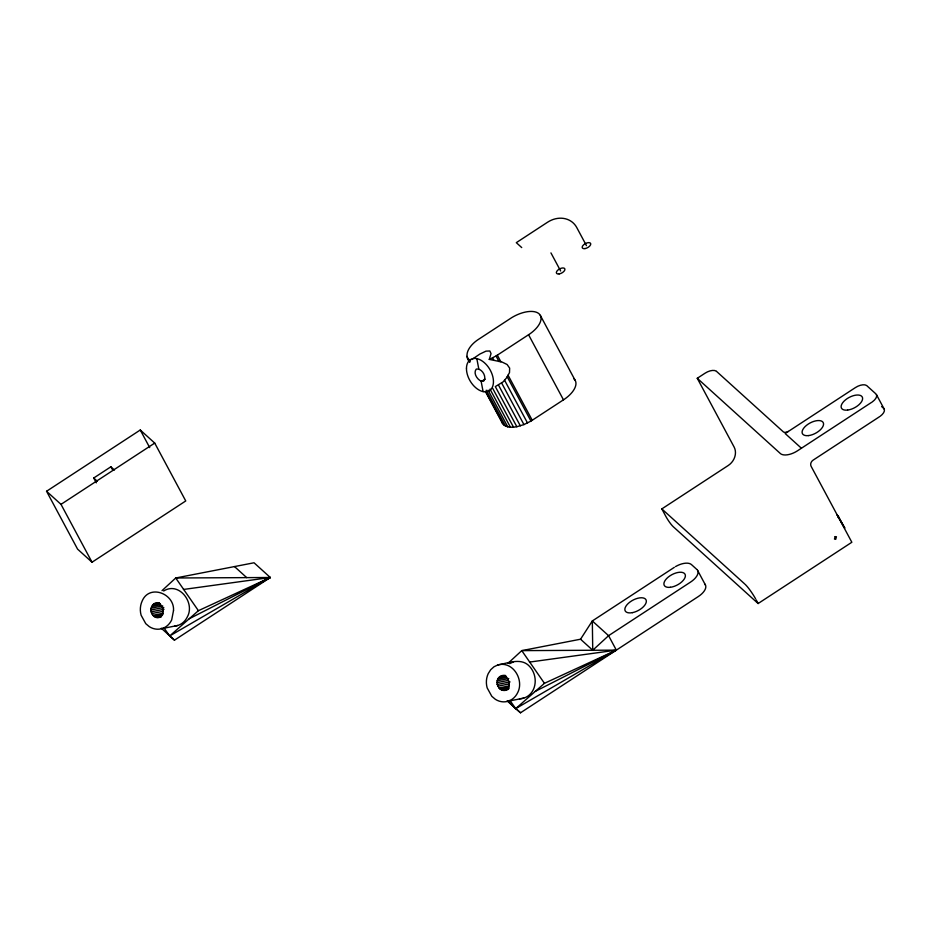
<?xml version="1.0" encoding="UTF-8"?>
<svg xmlns="http://www.w3.org/2000/svg" width="931" height="931" viewBox="0 0 931 931"><rect width="100%" height="100%" fill="white"/><g stroke="black" fill="none" stroke-linecap="round" stroke-linejoin="round"><path stroke-width="1.4" d="M161.144 616.811C149.763 622.048 146.609 601.193 159.271 602.764M508.501 689.196C496.747 695.911 491.719 674.172 505.312 675.394M471.761 359.575L479.837 354.071L485.994 351.138L489.822 350.975L491.044 353.594L489.275 359.401L502.042 362.031L507.116 364.51L509.653 368.117L509.49 372.609L506.767 377.59L503.171 381.838L495.315 386.586L516.845 426.724L523.944 424.594L530.961 421.091L564.745 399.003A23.601 11.661 -28.2 0 0 573.973 378.905M508.058 663.256L521.767 650.629L580.548 639.213L592.325 620.954L674.323 567.34M162.029 590.615L175.726 577.988L254.035 562.778L270.304 577.499L174.481 640.156L169.663 635.978L163.868 627.75M580.548 639.213L592.744 650.257L608.583 635.675L690.581 582.061A14.163 6.994 -28.2 0 0 697.354 570.016M198.408 610.678L169.663 635.978L270.304 577.499L175.726 577.988L198.408 610.678L270.304 577.499L183.454 589.463M507.383 700.938L515.704 708.619L544.449 683.319L616.345 650.141L608.583 635.675L592.325 620.954L592.744 650.257M866.482 385.434A9.438 4.667 -28.2 0 0 855.449 387.564L785.159 433.52L801.428 448.242M489.275 359.401L496.06 355.991L529.844 333.903A23.601 11.661 -28.2 0 0 539.072 313.817A23.601 11.661 -28.2 0 0 511.806 317.587L478.022 339.675C471.086 344.237 462.567 353.908 469.608 362.054M46.55 491.265L140.267 430.006L154.721 443.086L185.746 500.948L92.029 562.219L77.576 549.127L46.55 491.265L61.004 504.358L92.029 562.219M96.312 482.828L93.728 478.01L110.87 466.803L114.408 470.015M61.004 504.358L154.721 443.086M879.469 416.751L813.089 460.158A4.725 4.038 -47.8 0 0 811.122 466.326L851.842 542.261L758.125 603.532L673.194 526.655A9.438 1.42 56.8 0 1 665.712 516.146L661.825 508.908L728.205 465.512A14.163 12.126 -47.8 0 0 734.105 447.008L697.261 378.289L705.07 373.191A9.438 4.667 -28.2 0 1 716.102 371.062M871.707 402.285L797.518 450.79A14.163 6.994 -28.2 0 1 780.969 453.991M509.897 700.38L515.704 708.619L520.522 712.785L698.343 596.527A14.163 6.994 -28.2 0 0 704.627 583.958M481.525 381.338L483.655 381.151C487.216 376.799 481.734 367.92 476.253 369.095C472.948 373.191 477.254 379.673 481.525 381.338L485.214 379.161M515.704 708.619L616.345 650.141L521.767 650.629L544.449 683.319M189.214 618.754L270.304 577.499M535.244 691.396L616.345 650.141L529.495 662.092M163.67 590.999C178.915 581.305 195.242 602.566 187.41 616.764A18.876 16.502 78.7 0 1 174.888 626.039M497.91 664.909L493.989 666.771L490.684 669.738L488.216 673.625A18.876 16.502 78.7 0 0 487.157 687.881L491.812 696.318L495.373 699.321A18.876 16.502 78.7 0 0 517.729 692.536C524.293 679.793 512.911 660.777 497.91 664.909C508.163 663.256 521.511 657.042 529.855 666.712C535.278 672.799 536.78 681.934 533.451 689.405A18.876 16.502 78.7 0 1 519.486 698.739M509.711 663.64L513.633 661.778M158.526 617.334C166.3 615.298 163.297 601.88 155.337 603.544M504.567 689.976C512.341 687.939 509.338 674.51 501.378 676.185M156.629 603.428L159.259 602.904M153.836 604.149L159.073 603.113M152.544 605.197L160.4 603.625M151.555 606.593L160.726 604.766M150.927 608.246L162.716 605.895M150.706 610.049L163.809 607.443M150.915 611.888L164.019 609.281M151.532 613.622L163.321 611.283M152.731 615.344L163.204 613.25M153.801 616.345L162.972 614.518M155.302 617.137L161.854 615.833M157.234 617.451L161.156 616.671M161.994 628.611L177.716 625.481M499.877 676.79L505.114 675.743M498.585 677.826L506.441 676.267M497.585 679.223L506.767 677.396M496.968 680.887L508.757 678.536M496.747 682.691L508.535 680.352M496.956 684.529L510.06 681.923M497.573 686.263L509.362 683.913M498.772 687.974L509.245 685.891M499.842 688.975L509.013 687.159M501.344 689.778L509.199 688.207M503.264 690.092L508.512 689.045M508.035 701.241L523.757 698.122M485.354 391.416L502.461 423.314C505.568 427.934 512.003 427.538 516.845 426.724M470.295 360.763L467.56 358.226M866.866 385.737L875.908 393.906A9.438 4.667 -28.2 0 1 872.463 401.773M881.657 406.556L883.659 408.372A9.438 4.667 -28.2 0 1 880.214 416.238M716.498 371.353L783.355 431.879A4.725 2.328 -28.2 0 0 788.266 431.437M697.261 378.289L780.387 453.548M844.231 527.435L844.871 528.017L837.178 514.808L838.819 518.509M521.721 247.576L516.309 242.665L547.544 222.241A23.601 20.203 -47.8 0 1 576.766 227.56L586.46 245.644M661.825 508.908L744.951 584.168M696.877 569.493L691.454 564.582A14.163 6.994 -28.2 0 0 675.499 566.607M507.302 700.822L520.522 712.785M234.507 566.572L246.715 577.627M93.728 478.01L97.278 481.211M161.261 628.192L174.481 640.156M838.377 516.496L843.591 526.248M876.455 394.651L884.217 409.116M756.193 599.925L758.125 603.532M550.943 252.895L560.637 270.979M697.715 570.598L705.465 585.064M540.306 315.353L575.207 380.442M528.552 334.729L563.464 399.818M497.317 355.153L500.901 361.845M508.047 375.158L532.218 420.242M496.06 355.991L499.051 361.577M507.151 376.683L530.961 421.091M492.604 357.9L493.919 360.344M504.509 380.104L527.516 423M501.634 382.99L523.944 424.594M498.562 385.213L520.348 425.851M492.65 388.285L513.505 427.178M490.032 389.135L510.444 427.224M488.1 390.205L507.744 426.84M486.25 390.205L505.475 426.037M466.908 356.375L469.969 361.961M486.063 392.114L503.694 424.862M140.267 430.006L149.705 447.613M110.87 466.803L112.162 469.212M838.237 516.368L838.924 517.904M501.809 421.464L502.461 423.314M476.823 358.621L478.813 369.083M481.106 381.163L483.096 391.614M745.51 584.703A14.163 2.141 56.8 0 1 755.6 598.831M173.515 610.503L171.688 619.895A18.876 16.502 78.7 0 1 149.332 626.679L145.771 623.677L141.116 615.24A18.876 16.502 78.7 0 1 142.175 600.984C149.414 583.842 174.656 593.629 173.515 610.503M835.154 536.628L834.49 539.084L835.724 539.34L836.422 536.745L835.154 536.628M632.428 612.645A11.8 5.83 -28.2 0 0 646.079 599.936A11.8 5.83 -28.2 0 0 628.285 603.416A11.8 5.83 -28.2 0 0 632.428 612.645M670.413 587.286A11.8 5.83 -28.2 0 0 685.321 574.997A11.8 5.83 -28.2 0 0 668.202 577.127A11.8 5.83 -28.2 0 0 670.413 587.286M808.585 435.592A11.8 5.83 -28.2 0 0 823.493 423.314A11.8 5.83 -28.2 0 0 806.374 425.444A11.8 5.83 -28.2 0 0 808.585 435.592M847.629 410.071A11.8 5.83 -28.2 0 0 862.548 397.781A11.8 5.83 -28.2 0 0 845.418 399.911A11.8 5.83 -28.2 0 0 847.629 410.071M559.159 273.935A4.725 2.328 -28.2 0 0 564.884 268.931A4.725 2.328 -28.2 0 0 557.878 270.06A4.725 2.328 -28.2 0 0 559.159 273.935M584.971 248.6A4.725 2.328 -28.2 0 0 590.696 243.596A4.725 2.328 -28.2 0 0 583.702 244.725A4.725 2.328 -28.2 0 0 584.971 248.6M466.466 368.199A18.201 11.416 59.5 0 0 486.378 391.765A18.201 11.416 59.5 0 0 487.018 365.406A18.201 11.416 59.5 0 0 466.466 368.199"/></g></svg>
